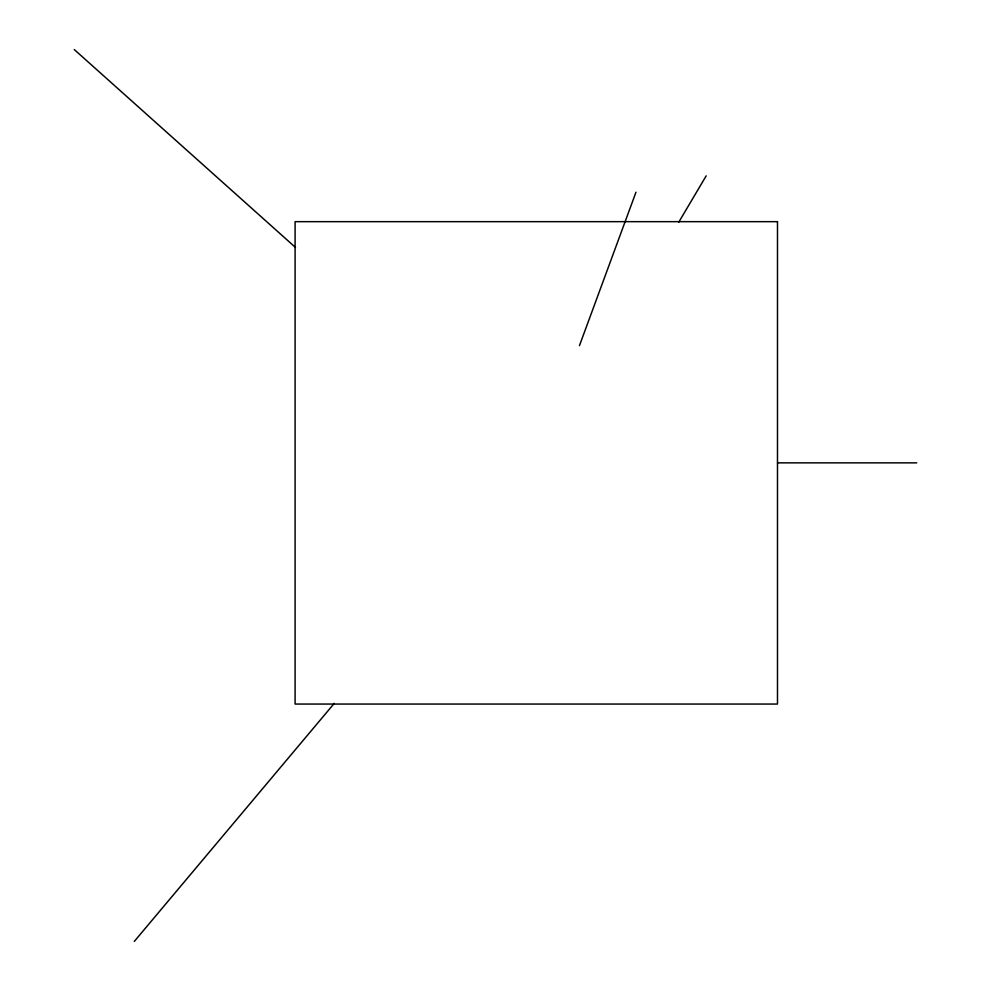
<?xml version="1.0" encoding="UTF-8"?>
<svg xmlns="http://www.w3.org/2000/svg" width="991" height="991" viewBox="0 0 991 991"><rect width="100%" height="100%" fill="white"/><g stroke="black" fill="none" stroke-linecap="round" stroke-linejoin="round"><path stroke-width="1.49" d="M579.462 345.624L635.974 192.217M678.662 222.343L706.199 175.841M134.268 941.45L334.289 703.337M777.551 462.859L916.737 462.859M74.263 49.55L295.479 247.44M777.489 221.662L295.095 221.662L295.095 704.056L777.489 704.056L777.489 221.662"/></g></svg>
